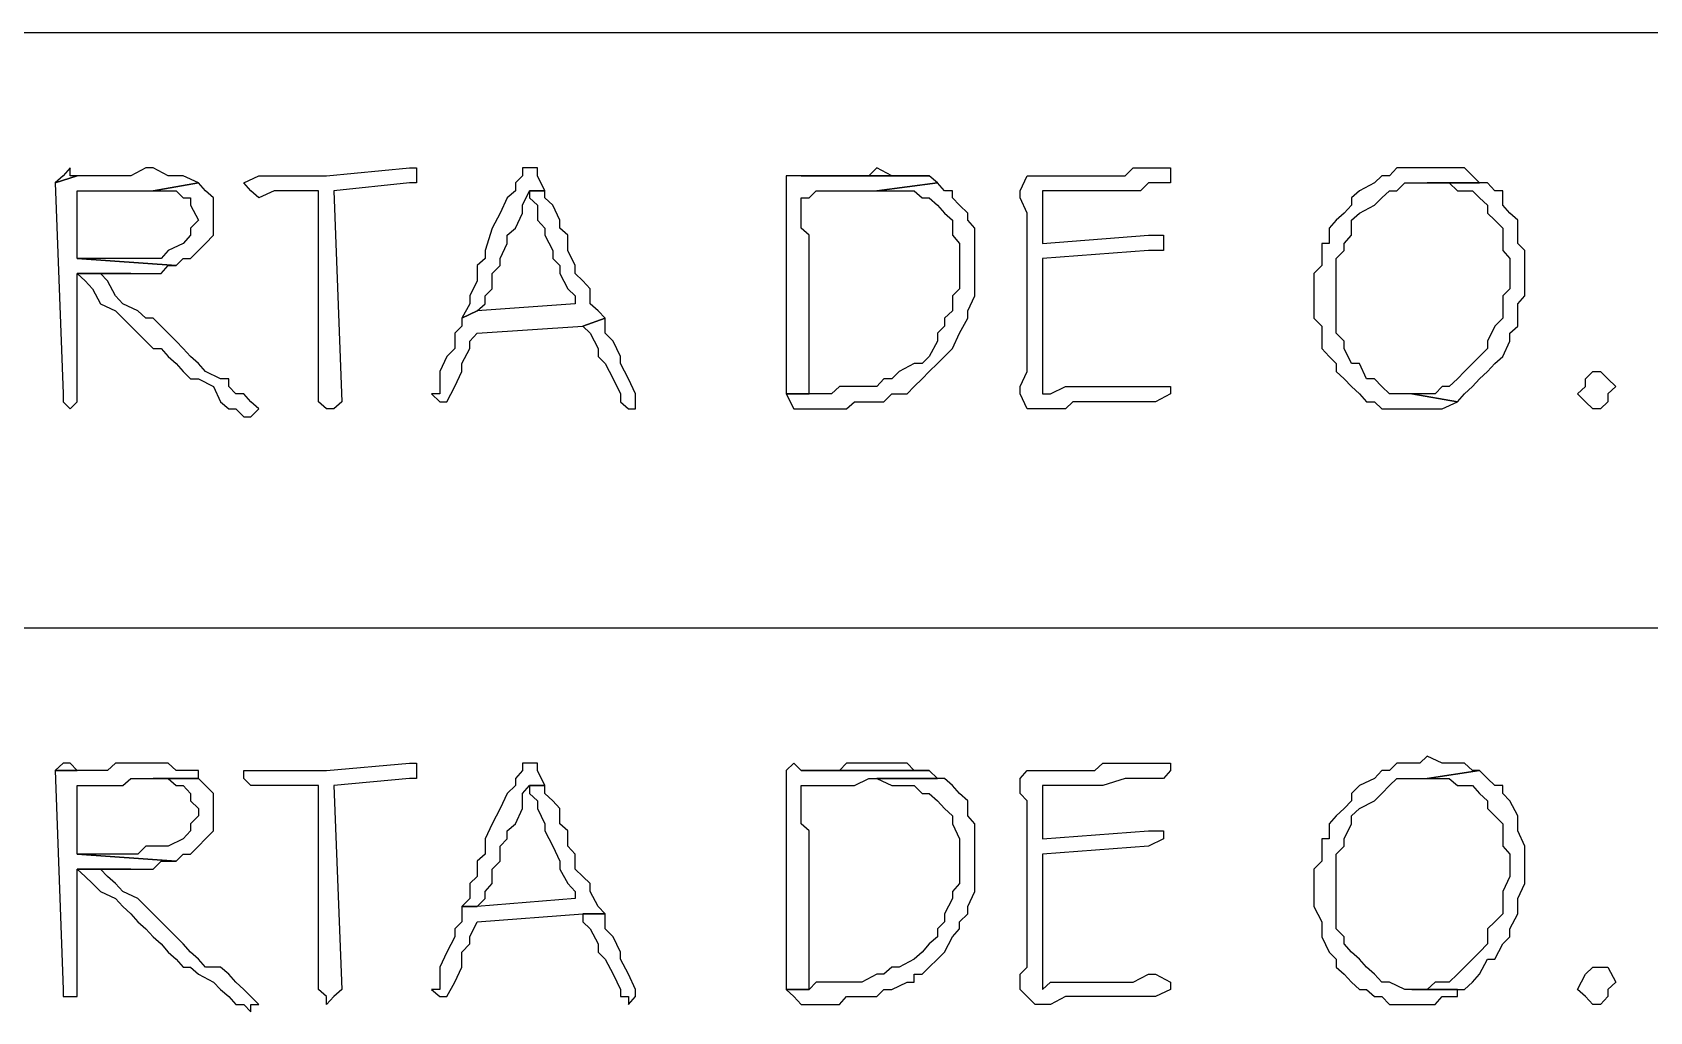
# Model space of a CAD drawing. Header units: millimetres. Extents: x -518.8 to -461.2, y 3.5 to 44.2.
# Drawn here: x -512.838 to -511.472, y 11.332 to 12.159 of the extents above; entities that cross this region are included whole.
import ezdxf

# ---------------------------------------------------------------- set-up
doc = ezdxf.new("R2010")
doc.units = ezdxf.units.MM
doc.header["$MEASUREMENT"] = 0
doc.layers.add('7', color=7, linetype='Continuous')
doc.layers.add('MYSOLIDS', color=7, linetype='Continuous')

msp = doc.modelspace()

# ---------------------------------------------------------------- linework, layer by layer
at = {"layer": '7'}
for points in [[(-513.9391, 12.1586), (-508.8339, 12.1586)], [(-513.9391, 11.6556), (-508.8339, 11.6556)]]:
    msp.add_lwpolyline(points, dxfattribs=at)
at = {"layer": 'MYSOLIDS'}
for points in [[(-512.7361, 12.0443), (-512.7361, 12.0443), (-512.7421, 12.0443), (-512.7549, 12.0375), (-512.7617, 12.0375), (-512.7677, 12.0375), (-512.7745, 12.0375), (-512.7805, 12.0375), (-512.7933, 12.0375), (-512.8, 12.0375), (-512.8188, 12.0315), (-512.8121, 11.8533), (-512.8121, 11.8466), (-512.806, 11.8406), (-512.8, 11.8466), (-512.8, 11.8533), (-512.8, 11.8533), (-512.8, 11.9548), (-512.7549, 11.9548), (-512.7489, 11.9548), (-512.7361, 11.9548), (-512.7293, 11.9548), (-512.7233, 11.9616), (-512.7166, 11.9616), (-512.8, 11.9676), (-512.8, 12.0248), (-512.8, 12.0248), (-512.7933, 12.0248), (-512.7805, 12.0248), (-512.7745, 12.0248), (-512.7617, 12.0248), (-512.7549, 12.0248), (-512.7489, 12.0248), (-512.7361, 12.0248), (-512.6978, 12.0315), (-512.6978, 12.0315), (-512.7105, 12.0375), (-512.7166, 12.0375), (-512.7233, 12.0375), (-512.7361, 12.0443), (-512.7361, 12.0443)], [(-512.806, 12.0443), (-512.8121, 12.0375), (-512.8188, 12.0315), (-512.8, 12.0375), (-512.806, 12.0375), (-512.806, 12.0443), (-512.806, 12.0443)], [(-512.5196, 12.0443), (-512.5196, 12.0443), (-512.5136, 12.0443), (-512.5136, 12.0443), (-512.5136, 12.0375), (-512.5136, 12.0375), (-512.5136, 12.0315), (-512.5136, 12.0315), (-512.5196, 12.0315), (-512.5196, 12.0315), (-512.5835, 12.0248), (-512.5767, 11.8466), (-512.5835, 11.8406), (-512.5835, 11.8406), (-512.5895, 11.8406), (-512.5895, 11.8406), (-512.5895, 11.8406), (-512.5895, 11.8406), (-512.5963, 11.8466), (-512.5963, 11.8466), (-512.5963, 12.0248), (-512.6023, 12.0248), (-512.6151, 12.0248), (-512.6278, 12.0248), (-512.6339, 12.0248), (-512.6466, 12.0188), (-512.6466, 12.0188), (-512.6466, 12.0188), (-512.6534, 12.0248), (-512.6534, 12.0248), (-512.6594, 12.0315), (-512.6594, 12.0315), (-512.6594, 12.0315), (-512.6594, 12.0315), (-512.6466, 12.0375), (-512.6466, 12.0375), (-512.6406, 12.0375), (-512.6339, 12.0375), (-512.6278, 12.0375), (-512.6151, 12.0375), (-512.609, 12.0375), (-512.5963, 12.0375), (-512.5895, 12.0375), (-512.5196, 12.0443), (-512.5196, 12.0443), (-512.5196, 12.0443)], [(-512.4181, 12.0443), (-512.4181, 12.0443), (-512.4241, 12.0443), (-512.4241, 12.0375), (-512.4301, 12.0315), (-512.4301, 12.0248), (-512.4369, 12.0188), (-512.4429, 12.006), (-512.4496, 11.9932), (-512.4557, 11.9744), (-512.4557, 11.9676), (-512.4624, 11.9616), (-512.4624, 11.9548), (-512.4624, 11.9488), (-512.4684, 11.936), (-512.4684, 11.9293), (-512.4752, 11.9172), (-512.4624, 11.9233), (-512.4557, 11.9293), (-512.4557, 11.936), (-512.4496, 11.9421), (-512.4496, 11.9548), (-512.4429, 11.9616), (-512.4429, 11.9616), (-512.4429, 11.9676), (-512.4369, 11.9804), (-512.4369, 11.9872), (-512.4301, 11.9932), (-512.4241, 12.006), (-512.4241, 12.0127), (-512.4181, 12.0248), (-512.4053, 12.0248), (-512.4113, 12.0375), (-512.4113, 12.0443), (-512.4181, 12.0443), (-512.4181, 12.0443)], [(-512.1948, 12.0375), (-512.2015, 12.0375), (-512.2015, 12.0315), (-512.2015, 12.0248), (-512.2015, 12.0188), (-512.2015, 12.0127), (-512.2015, 12), (-512.2015, 11.9932), (-512.2015, 11.9804), (-512.2015, 11.9744), (-512.2015, 11.9616), (-512.2015, 11.9548), (-512.2015, 11.9421), (-512.2015, 11.936), (-512.2015, 11.9233), (-512.2015, 11.9172), (-512.2015, 11.9105), (-512.2015, 11.8977), (-512.2015, 11.8917), (-512.2015, 11.8789), (-512.2015, 11.8661), (-512.2015, 11.8594), (-512.2015, 11.8533), (-512.182, 11.8533), (-512.182, 11.8661), (-512.182, 11.8721), (-512.182, 11.8849), (-512.182, 11.8849), (-512.182, 11.8977), (-512.182, 11.9045), (-512.182, 11.9172), (-512.182, 11.9172), (-512.182, 11.9293), (-512.182, 11.9421), (-512.182, 11.9488), (-512.182, 11.9548), (-512.182, 11.9676), (-512.182, 11.9744), (-512.182, 11.9872), (-512.1887, 11.9932), (-512.1887, 12.006), (-512.1887, 12.0127), (-512.1887, 12.0188), (-512.182, 12.0188), (-512.176, 12.0248), (-512.1632, 12.0248), (-512.1564, 12.0248), (-512.1504, 12.0248), (-512.1436, 12.0248), (-512.1316, 12.0248), (-512.1248, 12.0248), (-512.0737, 12.0315), (-512.0805, 12.0375), (-512.1887, 12.0375), (-512.1887, 12.0375), (-512.1948, 12.0375), (-512.1948, 12.0375)], [(-512.1248, 12.0443), (-512.1316, 12.0375), (-512.1376, 12.0375), (-512.1504, 12.0375), (-512.1504, 12.0375), (-512.1564, 12.0375), (-512.1632, 12.0375), (-512.176, 12.0375), (-512.1887, 12.0375), (-512.0805, 12.0375), (-512.0933, 12.0375), (-512.0993, 12.0375), (-512.1121, 12.0375), (-512.1248, 12.0443), (-512.1248, 12.0443)], [(-511.985, 11.9804), (-511.8955, 11.9872), (-511.8895, 11.9872), (-511.8827, 11.9872), (-511.8827, 11.9872), (-511.8827, 11.9804), (-511.8827, 11.9804), (-511.8827, 11.9744), (-511.8827, 11.9744), (-511.8955, 11.9744), (-511.8955, 11.9744), (-511.985, 11.9676), (-511.985, 11.9616), (-511.985, 11.9616), (-511.985, 11.9548), (-511.985, 11.9548), (-511.985, 11.9421), (-511.985, 11.936), (-511.985, 11.9233), (-511.985, 11.9172), (-511.985, 11.9105), (-511.985, 11.9045), (-511.985, 11.8977), (-511.985, 11.8849), (-511.985, 11.8789), (-511.985, 11.8661), (-511.985, 11.8594), (-511.985, 11.8533), (-511.9782, 11.8533), (-511.9654, 11.8594), (-511.9594, 11.8594), (-511.9466, 11.8594), (-511.9406, 11.8594), (-511.9339, 11.8594), (-511.9278, 11.8594), (-511.9151, 11.8594), (-511.9083, 11.8594), (-511.8955, 11.8594), (-511.8895, 11.8594), (-511.8895, 11.8594), (-511.8767, 11.8594), (-511.8767, 11.8594), (-511.8767, 11.8533), (-511.8767, 11.8533), (-511.8767, 11.8533), (-511.8895, 11.8466), (-511.8955, 11.8466), (-511.9083, 11.8466), (-511.9151, 11.8466), (-511.9211, 11.8466), (-511.9339, 11.8466), (-511.9406, 11.8466), (-511.9466, 11.8466), (-511.9594, 11.8466), (-511.9654, 11.8406), (-511.9782, 11.8406), (-511.9782, 11.8406), (-511.991, 11.8406), (-511.991, 11.8406), (-511.9978, 11.8406), (-511.9978, 11.8406), (-512.0038, 11.8533), (-512.0038, 11.8533), (-512.0038, 11.8594), (-512.0038, 11.8594), (-511.9978, 11.8721), (-511.9978, 11.8789), (-511.9978, 11.8917), (-511.9978, 11.8977), (-511.9978, 11.9105), (-511.9978, 11.9172), (-511.9978, 11.9293), (-511.9978, 11.936), (-511.9978, 11.9488), (-511.9978, 11.9488), (-511.9978, 11.9616), (-511.9978, 11.9744), (-511.9978, 11.9804), (-511.9978, 11.9932), (-511.9978, 12), (-511.9978, 12.006), (-512.0038, 12.0188), (-512.0038, 12.0248), (-512.0038, 12.0248), (-512.0038, 12.0248), (-511.9978, 12.0375), (-511.9978, 12.0375), (-511.991, 12.0375), (-511.991, 12.0375), (-511.9782, 12.0375), (-511.9722, 12.0375), (-511.9594, 12.0375), (-511.9594, 12.0375), (-511.9527, 12.0375), (-511.9406, 12.0375), (-511.9339, 12.0375), (-511.9278, 12.0375), (-511.9151, 12.0375), (-511.9083, 12.0443), (-511.8955, 12.0443), (-511.8895, 12.0443), (-511.8827, 12.0443), (-511.8827, 12.0443), (-511.8767, 12.0443), (-511.8767, 12.0443), (-511.8767, 12.0375), (-511.8767, 12.0375), (-511.8767, 12.0315), (-511.8827, 12.0315), (-511.8895, 12.0315), (-511.8955, 12.0315), (-511.9023, 12.0248), (-511.9151, 12.0248), (-511.9339, 12.0248), (-511.9406, 12.0248), (-511.9527, 12.0248), (-511.9654, 12.0248), (-511.9722, 12.0248), (-511.9782, 12.0248), (-511.985, 12.0248), (-511.985, 12.0127), (-511.985, 12.006), (-511.985, 12.006), (-511.985, 11.9932), (-511.985, 11.9872), (-511.985, 11.9804), (-511.985, 11.9804), (-511.985, 11.9804), (-511.985, 11.9804)], [(-511.6602, 12.0443), (-511.6662, 12.0443), (-511.673, 12.0443), (-511.6857, 12.0443), (-511.6918, 12.0375), (-511.6985, 12.0375), (-511.7045, 12.0315), (-511.7173, 12.0248), (-511.7241, 12.0188), (-511.7241, 12.0127), (-511.7301, 12.006), (-511.7369, 12), (-511.7429, 11.9932), (-511.7429, 11.9804), (-511.7489, 11.9804), (-511.7489, 11.9744), (-511.7489, 11.9616), (-511.7557, 11.9548), (-511.7557, 11.9421), (-511.7557, 11.936), (-511.7557, 11.9293), (-511.7557, 11.9172), (-511.7489, 11.9105), (-511.7489, 11.9045), (-511.7489, 11.8917), (-511.7429, 11.8849), (-511.7369, 11.8789), (-511.7369, 11.8721), (-511.7301, 11.8661), (-511.7241, 11.8594), (-511.7173, 11.8533), (-511.7113, 11.8466), (-511.7045, 11.8466), (-511.6985, 11.8406), (-511.6918, 11.8406), (-511.679, 11.8406), (-511.673, 11.8406), (-511.6662, 11.8406), (-511.6534, 11.8406), (-511.6474, 11.8406), (-511.6346, 11.8466), (-511.6346, 11.8466), (-511.673, 11.8533), (-511.673, 11.8533), (-511.679, 11.8533), (-511.6918, 11.8533), (-511.6985, 11.8594), (-511.7045, 11.8661), (-511.7113, 11.8661), (-511.7173, 11.8789), (-511.7241, 11.8789), (-511.7301, 11.8917), (-511.7301, 11.8977), (-511.7369, 11.9045), (-511.7369, 11.9172), (-511.7369, 11.9233), (-511.7369, 11.936), (-511.7369, 11.936), (-511.7369, 11.9488), (-511.7369, 11.9548), (-511.7369, 11.9676), (-511.7301, 11.9744), (-511.7301, 11.9804), (-511.7241, 11.9872), (-511.7241, 12), (-511.7173, 12.006), (-511.7173, 12.006), (-511.7045, 12.0127), (-511.6985, 12.0188), (-511.6918, 12.0248), (-511.6857, 12.0248), (-511.679, 12.0315), (-511.6662, 12.0315), (-511.6602, 12.0315), (-511.6158, 12.0315), (-511.6218, 12.0375), (-511.6286, 12.0443), (-511.6346, 12.0443), (-511.6474, 12.0443), (-511.6602, 12.0443), (-511.6602, 12.0443)], [(-512.6978, 12.0315), (-512.7361, 12.0248), (-512.7361, 12.0248), (-512.7233, 12.0248), (-512.7166, 12.0248), (-512.7105, 12.0188), (-512.7045, 12.0188), (-512.7045, 12.0127), (-512.6978, 12), (-512.6978, 12), (-512.7045, 11.9932), (-512.7045, 11.9872), (-512.7105, 11.9804), (-512.7233, 11.9744), (-512.7233, 11.9744), (-512.7293, 11.9676), (-512.7421, 11.9676), (-512.7489, 11.9676), (-512.7549, 11.9676), (-512.7677, 11.9676), (-512.7805, 11.9676), (-512.7872, 11.9676), (-512.8, 11.9676), (-512.7166, 11.9616), (-512.7105, 11.9676), (-512.7045, 11.9676), (-512.6978, 11.9744), (-512.6918, 11.9804), (-512.685, 11.9872), (-512.685, 11.9932), (-512.685, 12), (-512.685, 12.006), (-512.685, 12.0188), (-512.6918, 12.0248), (-512.6978, 12.0315), (-512.6978, 12.0315)], [(-512.4053, 12.0248), (-512.4181, 12.0248), (-512.4181, 12.0188), (-512.4113, 12.0127), (-512.4113, 12), (-512.4053, 11.9932), (-512.4053, 11.9872), (-512.3985, 11.9744), (-512.3985, 11.9676), (-512.3925, 11.9616), (-512.3925, 11.9548), (-512.3857, 11.9421), (-512.3797, 11.936), (-512.3797, 11.9293), (-512.4624, 11.9233), (-512.4752, 11.9172), (-512.4752, 11.9105), (-512.4812, 11.9045), (-512.4812, 11.8917), (-512.488, 11.8849), (-512.488, 11.8849), (-512.494, 11.8721), (-512.494, 11.8594), (-512.494, 11.8533), (-512.5008, 11.8533), (-512.494, 11.8466), (-512.488, 11.8466), (-512.488, 11.8466), (-512.488, 11.8466), (-512.4812, 11.8594), (-512.4752, 11.8721), (-512.4752, 11.8721), (-512.4752, 11.8789), (-512.4684, 11.8917), (-512.4684, 11.8977), (-512.4624, 11.9045), (-512.373, 11.9105), (-512.3542, 11.9172), (-512.3602, 11.9233), (-512.3669, 11.9293), (-512.3669, 11.9421), (-512.373, 11.9488), (-512.3797, 11.9548), (-512.3797, 11.9616), (-512.3857, 11.9744), (-512.3857, 11.9804), (-512.3857, 11.9872), (-512.3925, 11.9932), (-512.3925, 12), (-512.3925, 12), (-512.3985, 12.0127), (-512.4053, 12.0188), (-512.4053, 12.0248), (-512.4053, 12.0248)], [(-512.0737, 12.0315), (-512.1248, 12.0248), (-512.1248, 12.0248), (-512.1121, 12.0248), (-512.0993, 12.0248), (-512.0933, 12.0248), (-512.0865, 12.0188), (-512.0805, 12.0188), (-512.0737, 12.0127), (-512.0737, 12.0127), (-512.0677, 12.006), (-512.0609, 12), (-512.0609, 11.9872), (-512.0549, 11.9804), (-512.0549, 11.9744), (-512.0549, 11.9616), (-512.0549, 11.9548), (-512.0549, 11.9421), (-512.0609, 11.936), (-512.0609, 11.9233), (-512.0677, 11.9172), (-512.0677, 11.9105), (-512.0737, 11.9045), (-512.0737, 11.8977), (-512.0805, 11.8849), (-512.0865, 11.8789), (-512.0933, 11.8789), (-512.106, 11.8721), (-512.1121, 11.8661), (-512.1188, 11.8661), (-512.1248, 11.8594), (-512.1376, 11.8594), (-512.1376, 11.8594), (-512.1436, 11.8594), (-512.1564, 11.8594), (-512.1632, 11.8533), (-512.176, 11.8533), (-512.182, 11.8533), (-512.2015, 11.8533), (-512.2015, 11.8533), (-512.1948, 11.8406), (-512.1948, 11.8406), (-512.1887, 11.8406), (-512.182, 11.8406), (-512.1692, 11.8406), (-512.1564, 11.8406), (-512.1504, 11.8406), (-512.1436, 11.8466), (-512.1316, 11.8466), (-512.1248, 11.8466), (-512.1188, 11.8466), (-512.1121, 11.8533), (-512.0993, 11.8533), (-512.0933, 11.8594), (-512.0933, 11.8594), (-512.0865, 11.8661), (-512.0805, 11.8721), (-512.0737, 11.8789), (-512.0677, 11.8849), (-512.0609, 11.8917), (-512.0549, 11.9045), (-512.0549, 11.9045), (-512.0481, 11.9172), (-512.0481, 11.9233), (-512.0421, 11.936), (-512.0421, 11.9421), (-512.0421, 11.9488), (-512.0421, 11.9616), (-512.0421, 11.9616), (-512.0421, 11.9744), (-512.0421, 11.9804), (-512.0421, 11.9932), (-512.0481, 12), (-512.0481, 12.006), (-512.0549, 12.0127), (-512.0609, 12.0188), (-512.0609, 12.0248), (-512.0677, 12.0248), (-512.0737, 12.0315), (-512.0737, 12.0315)], [(-511.6158, 12.0315), (-511.6602, 12.0315), (-511.6474, 12.0315), (-511.6414, 12.0315), (-511.6346, 12.0248), (-511.6218, 12.0248), (-511.6158, 12.0188), (-511.609, 12.0127), (-511.609, 12.006), (-511.603, 12), (-511.5963, 11.9932), (-511.5963, 11.9872), (-511.5963, 11.9744), (-511.5902, 11.9676), (-511.5902, 11.9548), (-511.5902, 11.9548), (-511.5902, 11.9421), (-511.5963, 11.936), (-511.5963, 11.9293), (-511.5963, 11.9172), (-511.5963, 11.9172), (-511.603, 11.9105), (-511.609, 11.8977), (-511.609, 11.8917), (-511.6158, 11.8849), (-511.6218, 11.8789), (-511.6286, 11.8721), (-511.6346, 11.8661), (-511.6414, 11.8594), (-511.6474, 11.8594), (-511.6534, 11.8533), (-511.6602, 11.8533), (-511.673, 11.8533), (-511.6346, 11.8466), (-511.6286, 11.8533), (-511.6218, 11.8594), (-511.6158, 11.8661), (-511.609, 11.8721), (-511.603, 11.8789), (-511.5963, 11.8849), (-511.5902, 11.8977), (-511.5902, 11.9045), (-511.5835, 11.9105), (-511.5835, 11.9233), (-511.5835, 11.9293), (-511.5775, 11.936), (-511.5775, 11.9488), (-511.5775, 11.9548), (-511.5775, 11.9616), (-511.5775, 11.9744), (-511.5835, 11.9804), (-511.5835, 11.9932), (-511.5835, 12), (-511.5902, 12.006), (-511.5963, 12.0127), (-511.5963, 12.0248), (-511.603, 12.0248), (-511.609, 12.0315), (-511.6158, 12.0315), (-511.6158, 12.0315)], [(-512.7549, 11.9548), (-512.8, 11.9548), (-512.7933, 11.9488), (-512.7872, 11.9421), (-512.7805, 11.9293), (-512.7677, 11.9233), (-512.7617, 11.9172), (-512.7549, 11.9105), (-512.7489, 11.9045), (-512.7421, 11.8977), (-512.7361, 11.8917), (-512.7293, 11.8917), (-512.7233, 11.8849), (-512.7166, 11.8789), (-512.7105, 11.8721), (-512.7045, 11.8661), (-512.6978, 11.8661), (-512.685, 11.8594), (-512.679, 11.8466), (-512.6722, 11.8406), (-512.6662, 11.8406), (-512.6594, 11.8338), (-512.6534, 11.8338), (-512.6534, 11.8338), (-512.6466, 11.8406), (-512.6466, 11.8406), (-512.6534, 11.8466), (-512.6594, 11.8533), (-512.6662, 11.8533), (-512.6722, 11.8594), (-512.6722, 11.8661), (-512.679, 11.8661), (-512.6918, 11.8721), (-512.6978, 11.8789), (-512.7045, 11.8849), (-512.7105, 11.8917), (-512.7166, 11.8977), (-512.7233, 11.9045), (-512.7293, 11.9105), (-512.7361, 11.9172), (-512.7421, 11.9172), (-512.7489, 11.9233), (-512.7617, 11.9293), (-512.7677, 11.936), (-512.7745, 11.9488), (-512.7805, 11.9548), (-512.7805, 11.9548), (-512.7677, 11.9548), (-512.7549, 11.9548), (-512.7549, 11.9548)], [(-512.3542, 11.9172), (-512.373, 11.9105), (-512.373, 11.9105), (-512.3669, 11.9045), (-512.3602, 11.8917), (-512.3602, 11.8849), (-512.3542, 11.8789), (-512.3474, 11.8661), (-512.3414, 11.8533), (-512.3414, 11.8466), (-512.3346, 11.8406), (-512.3346, 11.8406), (-512.3286, 11.8406), (-512.3286, 11.8466), (-512.3286, 11.8533), (-512.3346, 11.8661), (-512.3414, 11.8789), (-512.3414, 11.8849), (-512.3474, 11.8977), (-512.3542, 11.9045), (-512.3542, 11.9172), (-512.3542, 11.9172)], [(-511.5203, 11.8406), (-511.5263, 11.8466), (-511.5263, 11.8466), (-511.5331, 11.8533), (-511.5331, 11.8533), (-511.5263, 11.8594), (-511.5263, 11.8661), (-511.5203, 11.8721), (-511.5136, 11.8721), (-511.5075, 11.8661), (-511.5075, 11.8661), (-511.5008, 11.8594), (-511.5008, 11.8594), (-511.5075, 11.8533), (-511.5075, 11.8466), (-511.5136, 11.8406), (-511.5203, 11.8406), (-511.5203, 11.8406), (-511.5203, 11.8406), (-511.5203, 11.8406)], [(-512.7361, 11.5413), (-512.7361, 11.5413), (-512.7421, 11.5413), (-512.7549, 11.5413), (-512.7617, 11.5413), (-512.7677, 11.5413), (-512.7745, 11.5353), (-512.7805, 11.5353), (-512.7933, 11.5353), (-512.8, 11.5353), (-512.8188, 11.5353), (-512.8121, 11.3503), (-512.8121, 11.3443), (-512.806, 11.3443), (-512.8, 11.3443), (-512.8, 11.3503), (-512.8, 11.3503), (-512.8, 11.4518), (-512.7549, 11.4518), (-512.7489, 11.4518), (-512.7361, 11.4518), (-512.7293, 11.4586), (-512.7233, 11.4586), (-512.7166, 11.4586), (-512.8, 11.4646), (-512.8, 11.5225), (-512.8, 11.5225), (-512.7933, 11.5225), (-512.7805, 11.5225), (-512.7745, 11.5225), (-512.7617, 11.5225), (-512.7549, 11.5285), (-512.7489, 11.5285), (-512.7361, 11.5285), (-512.6978, 11.5285), (-512.6978, 11.5353), (-512.7105, 11.5353), (-512.7166, 11.5353), (-512.7233, 11.5413), (-512.7361, 11.5413), (-512.7361, 11.5413)], [(-512.806, 11.5413), (-512.8121, 11.5413), (-512.8188, 11.5353), (-512.8, 11.5353), (-512.806, 11.5413), (-512.806, 11.5413), (-512.806, 11.5413)], [(-512.5196, 11.5413), (-512.5196, 11.5413), (-512.5136, 11.5413), (-512.5136, 11.5413), (-512.5136, 11.5353), (-512.5136, 11.5353), (-512.5136, 11.5285), (-512.5136, 11.5285), (-512.5196, 11.5285), (-512.5196, 11.5285), (-512.5835, 11.5225), (-512.5767, 11.3503), (-512.5835, 11.3443), (-512.5835, 11.3443), (-512.5895, 11.3375), (-512.5895, 11.3375), (-512.5895, 11.3443), (-512.5895, 11.3443), (-512.5963, 11.3503), (-512.5963, 11.3503), (-512.5963, 11.5225), (-512.6023, 11.5225), (-512.6151, 11.5225), (-512.6278, 11.5225), (-512.6339, 11.5225), (-512.6466, 11.5225), (-512.6466, 11.5225), (-512.6466, 11.5225), (-512.6534, 11.5225), (-512.6534, 11.5225), (-512.6594, 11.5285), (-512.6594, 11.5285), (-512.6594, 11.5353), (-512.6594, 11.5353), (-512.6466, 11.5353), (-512.6466, 11.5353), (-512.6406, 11.5353), (-512.6339, 11.5353), (-512.6278, 11.5353), (-512.6151, 11.5353), (-512.609, 11.5353), (-512.5963, 11.5353), (-512.5895, 11.5353), (-512.5196, 11.5413), (-512.5196, 11.5413), (-512.5196, 11.5413)], [(-512.4181, 11.5413), (-512.4181, 11.5413), (-512.4241, 11.5413), (-512.4241, 11.5353), (-512.4301, 11.5285), (-512.4301, 11.5225), (-512.4369, 11.5157), (-512.4429, 11.503), (-512.4496, 11.4902), (-512.4557, 11.4774), (-512.4557, 11.4646), (-512.4624, 11.4586), (-512.4624, 11.4586), (-512.4624, 11.4458), (-512.4684, 11.4398), (-512.4684, 11.427), (-512.4752, 11.4203), (-512.4624, 11.4203), (-512.4557, 11.427), (-512.4557, 11.433), (-512.4496, 11.4398), (-512.4496, 11.4518), (-512.4429, 11.4586), (-512.4429, 11.4646), (-512.4429, 11.4714), (-512.4369, 11.4774), (-512.4369, 11.4842), (-512.4301, 11.4902), (-512.4241, 11.503), (-512.4241, 11.5157), (-512.4181, 11.5225), (-512.4053, 11.5225), (-512.4113, 11.5353), (-512.4113, 11.5413), (-512.4181, 11.5413), (-512.4181, 11.5413)], [(-512.1948, 11.5413), (-512.2015, 11.5353), (-512.2015, 11.5285), (-512.2015, 11.5225), (-512.2015, 11.5157), (-512.2015, 11.5097), (-512.2015, 11.503), (-512.2015, 11.4902), (-512.2015, 11.4842), (-512.2015, 11.4714), (-512.2015, 11.4646), (-512.2015, 11.4518), (-512.2015, 11.4458), (-512.2015, 11.433), (-512.2015, 11.427), (-512.2015, 11.4142), (-512.2015, 11.4075), (-512.2015, 11.3947), (-512.2015, 11.3887), (-512.2015, 11.3759), (-512.2015, 11.3691), (-512.2015, 11.3563), (-512.2015, 11.3503), (-512.182, 11.3503), (-512.182, 11.3631), (-512.182, 11.3691), (-512.182, 11.3819), (-512.182, 11.3887), (-512.182, 11.3947), (-512.182, 11.4015), (-512.182, 11.4142), (-512.182, 11.4203), (-512.182, 11.427), (-512.182, 11.4398), (-512.182, 11.4458), (-512.182, 11.4586), (-512.182, 11.4646), (-512.182, 11.4714), (-512.182, 11.4842), (-512.1887, 11.4902), (-512.1887, 11.503), (-512.1887, 11.5097), (-512.1887, 11.5225), (-512.182, 11.5225), (-512.176, 11.5225), (-512.1632, 11.5225), (-512.1564, 11.5225), (-512.1504, 11.5225), (-512.1436, 11.5225), (-512.1316, 11.5285), (-512.1248, 11.5285), (-512.0737, 11.5285), (-512.0805, 11.5353), (-512.1887, 11.5353), (-512.1887, 11.5353), (-512.1948, 11.5413), (-512.1948, 11.5413)], [(-512.1248, 11.5413), (-512.1316, 11.5413), (-512.1376, 11.5413), (-512.1504, 11.5413), (-512.1504, 11.5413), (-512.1564, 11.5353), (-512.1632, 11.5353), (-512.176, 11.5353), (-512.1887, 11.5353), (-512.0805, 11.5353), (-512.0933, 11.5353), (-512.0993, 11.5413), (-512.1121, 11.5413), (-512.1248, 11.5413), (-512.1248, 11.5413)], [(-511.985, 11.4774), (-511.8955, 11.4842), (-511.8895, 11.4842), (-511.8827, 11.4842), (-511.8827, 11.4842), (-511.8827, 11.4774), (-511.8827, 11.4774), (-511.8827, 11.4774), (-511.8827, 11.4774), (-511.8955, 11.4714), (-511.8955, 11.4714), (-511.985, 11.4646), (-511.985, 11.4586), (-511.985, 11.4586), (-511.985, 11.4518), (-511.985, 11.4518), (-511.985, 11.4458), (-511.985, 11.433), (-511.985, 11.427), (-511.985, 11.4142), (-511.985, 11.4142), (-511.985, 11.4015), (-511.985, 11.3947), (-511.985, 11.3887), (-511.985, 11.3759), (-511.985, 11.3631), (-511.985, 11.3563), (-511.985, 11.3503), (-511.9782, 11.3563), (-511.9654, 11.3563), (-511.9594, 11.3563), (-511.9466, 11.3563), (-511.9406, 11.3563), (-511.9339, 11.3563), (-511.9278, 11.3563), (-511.9151, 11.3563), (-511.9083, 11.3563), (-511.8955, 11.3631), (-511.8895, 11.3631), (-511.8895, 11.3631), (-511.8767, 11.3563), (-511.8767, 11.3563), (-511.8767, 11.3503), (-511.8767, 11.3503), (-511.8767, 11.3503), (-511.8895, 11.3443), (-511.8955, 11.3443), (-511.9083, 11.3443), (-511.9151, 11.3443), (-511.9211, 11.3443), (-511.9339, 11.3443), (-511.9406, 11.3443), (-511.9466, 11.3443), (-511.9594, 11.3443), (-511.9654, 11.3443), (-511.9782, 11.3375), (-511.9782, 11.3375), (-511.991, 11.3375), (-511.991, 11.3375), (-511.9978, 11.3443), (-511.9978, 11.3443), (-512.0038, 11.3503), (-512.0038, 11.3503), (-512.0038, 11.3563), (-512.0038, 11.3631), (-511.9978, 11.3691), (-511.9978, 11.3819), (-511.9978, 11.3887), (-511.9978, 11.4015), (-511.9978, 11.4075), (-511.9978, 11.4203), (-511.9978, 11.427), (-511.9978, 11.4398), (-511.9978, 11.4458), (-511.9978, 11.4518), (-511.9978, 11.4586), (-511.9978, 11.4714), (-511.9978, 11.4774), (-511.9978, 11.4902), (-511.9978, 11.4969), (-511.9978, 11.5097), (-512.0038, 11.5157), (-512.0038, 11.5225), (-512.0038, 11.5285), (-512.0038, 11.5285), (-511.9978, 11.5353), (-511.9978, 11.5353), (-511.991, 11.5353), (-511.991, 11.5353), (-511.9782, 11.5353), (-511.9722, 11.5353), (-511.9594, 11.5353), (-511.9594, 11.5353), (-511.9527, 11.5353), (-511.9406, 11.5353), (-511.9339, 11.5413), (-511.9278, 11.5413), (-511.9151, 11.5413), (-511.9083, 11.5413), (-511.8955, 11.5413), (-511.8895, 11.5413), (-511.8827, 11.5413), (-511.8827, 11.5413), (-511.8767, 11.5413), (-511.8767, 11.5413), (-511.8767, 11.5353), (-511.8767, 11.5353), (-511.8767, 11.5353), (-511.8827, 11.5285), (-511.8895, 11.5285), (-511.8955, 11.5285), (-511.9023, 11.5285), (-511.9151, 11.5285), (-511.9339, 11.5225), (-511.9406, 11.5225), (-511.9527, 11.5225), (-511.9654, 11.5225), (-511.9722, 11.5225), (-511.9782, 11.5225), (-511.985, 11.5225), (-511.985, 11.5157), (-511.985, 11.503), (-511.985, 11.503), (-511.985, 11.4902), (-511.985, 11.4842), (-511.985, 11.4774), (-511.985, 11.4774), (-511.985, 11.4774), (-511.985, 11.4774)], [(-511.6602, 11.5473), (-511.6662, 11.5413), (-511.673, 11.5413), (-511.6857, 11.5413), (-511.6918, 11.5353), (-511.6985, 11.5353), (-511.7045, 11.5285), (-511.7173, 11.5225), (-511.7241, 11.5157), (-511.7241, 11.5097), (-511.7301, 11.503), (-511.7369, 11.4969), (-511.7429, 11.4902), (-511.7429, 11.4774), (-511.7489, 11.4774), (-511.7489, 11.4714), (-511.7489, 11.4586), (-511.7557, 11.4518), (-511.7557, 11.4398), (-511.7557, 11.433), (-511.7557, 11.427), (-511.7557, 11.4203), (-511.7489, 11.4075), (-511.7489, 11.4015), (-511.7489, 11.3947), (-511.7429, 11.3819), (-511.7369, 11.3759), (-511.7369, 11.3691), (-511.7301, 11.3631), (-511.7241, 11.3563), (-511.7173, 11.3503), (-511.7113, 11.3503), (-511.7045, 11.3443), (-511.6985, 11.3443), (-511.6918, 11.3375), (-511.679, 11.3375), (-511.673, 11.3375), (-511.6662, 11.3375), (-511.6534, 11.3375), (-511.6474, 11.3443), (-511.6346, 11.3443), (-511.6346, 11.3503), (-511.673, 11.3503), (-511.673, 11.3503), (-511.679, 11.3503), (-511.6918, 11.3563), (-511.6985, 11.3563), (-511.7045, 11.3631), (-511.7113, 11.3691), (-511.7173, 11.3759), (-511.7241, 11.3819), (-511.7301, 11.3887), (-511.7301, 11.3947), (-511.7369, 11.4015), (-511.7369, 11.4142), (-511.7369, 11.4203), (-511.7369, 11.433), (-511.7369, 11.433), (-511.7369, 11.4458), (-511.7369, 11.4518), (-511.7369, 11.4646), (-511.7301, 11.4714), (-511.7301, 11.4774), (-511.7241, 11.4902), (-511.7241, 11.4969), (-511.7173, 11.503), (-511.7173, 11.503), (-511.7045, 11.5097), (-511.6985, 11.5157), (-511.6918, 11.5225), (-511.6857, 11.5285), (-511.679, 11.5285), (-511.6662, 11.5285), (-511.6602, 11.5285), (-511.6158, 11.5353), (-511.6218, 11.5353), (-511.6286, 11.5413), (-511.6346, 11.5413), (-511.6474, 11.5413), (-511.6602, 11.5473), (-511.6602, 11.5473)], [(-512.6978, 11.5285), (-512.7361, 11.5285), (-512.7361, 11.5285), (-512.7233, 11.5285), (-512.7166, 11.5225), (-512.7105, 11.5225), (-512.7045, 11.5157), (-512.7045, 11.5097), (-512.6978, 11.503), (-512.6978, 11.4969), (-512.7045, 11.4902), (-512.7045, 11.4842), (-512.7105, 11.4774), (-512.7233, 11.4714), (-512.7233, 11.4714), (-512.7293, 11.4714), (-512.7421, 11.4714), (-512.7489, 11.4646), (-512.7549, 11.4646), (-512.7677, 11.4646), (-512.7805, 11.4646), (-512.7872, 11.4646), (-512.8, 11.4646), (-512.7166, 11.4586), (-512.7105, 11.4646), (-512.7045, 11.4646), (-512.6978, 11.4714), (-512.6918, 11.4774), (-512.685, 11.4842), (-512.685, 11.4902), (-512.685, 11.503), (-512.685, 11.5097), (-512.685, 11.5157), (-512.6918, 11.5225), (-512.6978, 11.5285), (-512.6978, 11.5285)], [(-512.0737, 11.5285), (-512.1248, 11.5285), (-512.1248, 11.5285), (-512.1121, 11.5225), (-512.0993, 11.5225), (-512.0933, 11.5225), (-512.0865, 11.5157), (-512.0805, 11.5157), (-512.0737, 11.5097), (-512.0737, 11.5097), (-512.0677, 11.503), (-512.0609, 11.4969), (-512.0609, 11.4902), (-512.0549, 11.4774), (-512.0549, 11.4714), (-512.0549, 11.4586), (-512.0549, 11.4518), (-512.0549, 11.4398), (-512.0609, 11.433), (-512.0609, 11.427), (-512.0677, 11.4142), (-512.0677, 11.4075), (-512.0737, 11.4015), (-512.0737, 11.3947), (-512.0805, 11.3887), (-512.0865, 11.3819), (-512.0933, 11.3759), (-512.106, 11.3691), (-512.1121, 11.3691), (-512.1188, 11.3631), (-512.1248, 11.3631), (-512.1376, 11.3563), (-512.1376, 11.3563), (-512.1436, 11.3563), (-512.1564, 11.3563), (-512.1632, 11.3563), (-512.176, 11.3563), (-512.182, 11.3503), (-512.2015, 11.3503), (-512.2015, 11.3503), (-512.1948, 11.3443), (-512.1948, 11.3443), (-512.1887, 11.3375), (-512.182, 11.3375), (-512.1692, 11.3375), (-512.1564, 11.3375), (-512.1504, 11.3443), (-512.1436, 11.3443), (-512.1316, 11.3443), (-512.1248, 11.3443), (-512.1188, 11.3503), (-512.1121, 11.3503), (-512.0993, 11.3563), (-512.0933, 11.3563), (-512.0933, 11.3631), (-512.0865, 11.3631), (-512.0805, 11.3691), (-512.0737, 11.3759), (-512.0677, 11.3819), (-512.0609, 11.3947), (-512.0549, 11.4015), (-512.0549, 11.4075), (-512.0481, 11.4142), (-512.0481, 11.4203), (-512.0421, 11.433), (-512.0421, 11.4398), (-512.0421, 11.4518), (-512.0421, 11.4586), (-512.0421, 11.4586), (-512.0421, 11.4714), (-512.0421, 11.4842), (-512.0421, 11.4902), (-512.0481, 11.4969), (-512.0481, 11.5097), (-512.0549, 11.5157), (-512.0609, 11.5225), (-512.0609, 11.5225), (-512.0677, 11.5285), (-512.0737, 11.5285), (-512.0737, 11.5285)], [(-511.6158, 11.5353), (-511.6602, 11.5285), (-511.6474, 11.5285), (-511.6414, 11.5285), (-511.6346, 11.5225), (-511.6218, 11.5225), (-511.6158, 11.5157), (-511.609, 11.5097), (-511.609, 11.503), (-511.603, 11.4969), (-511.5963, 11.4902), (-511.5963, 11.4842), (-511.5963, 11.4714), (-511.5902, 11.4646), (-511.5902, 11.4518), (-511.5902, 11.4518), (-511.5902, 11.4458), (-511.5963, 11.433), (-511.5963, 11.427), (-511.5963, 11.4142), (-511.5963, 11.4142), (-511.603, 11.4075), (-511.609, 11.4015), (-511.609, 11.3887), (-511.6158, 11.3819), (-511.6218, 11.3759), (-511.6286, 11.3691), (-511.6346, 11.3631), (-511.6414, 11.3563), (-511.6474, 11.3563), (-511.6534, 11.3563), (-511.6602, 11.3503), (-511.673, 11.3503), (-511.6346, 11.3503), (-511.6286, 11.3503), (-511.6218, 11.3563), (-511.6158, 11.3631), (-511.609, 11.3759), (-511.603, 11.3759), (-511.5963, 11.3887), (-511.5902, 11.3947), (-511.5902, 11.4015), (-511.5835, 11.4142), (-511.5835, 11.4203), (-511.5835, 11.427), (-511.5775, 11.4398), (-511.5775, 11.4458), (-511.5775, 11.4586), (-511.5775, 11.4646), (-511.5775, 11.4714), (-511.5835, 11.4842), (-511.5835, 11.4902), (-511.5835, 11.4969), (-511.5902, 11.5097), (-511.5963, 11.5157), (-511.5963, 11.5225), (-511.603, 11.5225), (-511.609, 11.5285), (-511.6158, 11.5353), (-511.6158, 11.5353)], [(-512.4053, 11.5225), (-512.4181, 11.5225), (-512.4181, 11.5157), (-512.4113, 11.5097), (-512.4113, 11.503), (-512.4053, 11.4902), (-512.4053, 11.4842), (-512.3985, 11.4714), (-512.3985, 11.4714), (-512.3925, 11.4586), (-512.3925, 11.4518), (-512.3857, 11.4398), (-512.3797, 11.433), (-512.3797, 11.427), (-512.4624, 11.4203), (-512.4752, 11.4203), (-512.4752, 11.4075), (-512.4812, 11.4015), (-512.4812, 11.3947), (-512.488, 11.3819), (-512.488, 11.3819), (-512.494, 11.3691), (-512.494, 11.3631), (-512.494, 11.3503), (-512.5008, 11.3503), (-512.494, 11.3443), (-512.488, 11.3443), (-512.488, 11.3443), (-512.488, 11.3443), (-512.4812, 11.3563), (-512.4752, 11.3691), (-512.4752, 11.3691), (-512.4752, 11.3819), (-512.4684, 11.3887), (-512.4684, 11.3947), (-512.4624, 11.4075), (-512.373, 11.4142), (-512.3542, 11.4142), (-512.3602, 11.4203), (-512.3669, 11.433), (-512.3669, 11.4398), (-512.373, 11.4458), (-512.3797, 11.4518), (-512.3797, 11.4646), (-512.3857, 11.4714), (-512.3857, 11.4774), (-512.3857, 11.4842), (-512.3925, 11.4902), (-512.3925, 11.4969), (-512.3925, 11.503), (-512.3985, 11.5097), (-512.4053, 11.5157), (-512.4053, 11.5225), (-512.4053, 11.5225)], [(-512.7549, 11.4518), (-512.8, 11.4518), (-512.7933, 11.4458), (-512.7872, 11.4398), (-512.7805, 11.433), (-512.7677, 11.427), (-512.7617, 11.4203), (-512.7549, 11.4142), (-512.7489, 11.4075), (-512.7421, 11.4015), (-512.7361, 11.3947), (-512.7293, 11.3887), (-512.7233, 11.3819), (-512.7166, 11.3759), (-512.7105, 11.3691), (-512.7045, 11.3691), (-512.6978, 11.3631), (-512.685, 11.3563), (-512.679, 11.3503), (-512.6722, 11.3443), (-512.6662, 11.3375), (-512.6594, 11.3375), (-512.6534, 11.3315), (-512.6534, 11.3375), (-512.6466, 11.3375), (-512.6466, 11.3375), (-512.6534, 11.3443), (-512.6594, 11.3503), (-512.6662, 11.3563), (-512.6722, 11.3631), (-512.6722, 11.3631), (-512.679, 11.3691), (-512.6918, 11.3691), (-512.6978, 11.3759), (-512.7045, 11.3819), (-512.7105, 11.3887), (-512.7166, 11.3947), (-512.7233, 11.4015), (-512.7293, 11.4075), (-512.7361, 11.4142), (-512.7421, 11.4203), (-512.7489, 11.427), (-512.7617, 11.433), (-512.7677, 11.4398), (-512.7745, 11.4458), (-512.7805, 11.4518), (-512.7805, 11.4518), (-512.7677, 11.4518), (-512.7549, 11.4518), (-512.7549, 11.4518)], [(-512.3542, 11.4142), (-512.373, 11.4142), (-512.373, 11.4075), (-512.3669, 11.4015), (-512.3602, 11.3887), (-512.3602, 11.3819), (-512.3542, 11.3759), (-512.3474, 11.3631), (-512.3414, 11.3503), (-512.3414, 11.3443), (-512.3346, 11.3443), (-512.3346, 11.3375), (-512.3286, 11.3443), (-512.3286, 11.3443), (-512.3286, 11.3503), (-512.3346, 11.3631), (-512.3414, 11.3759), (-512.3414, 11.3819), (-512.3474, 11.3947), (-512.3542, 11.4015), (-512.3542, 11.4142), (-512.3542, 11.4142)], [(-511.5203, 11.3375), (-511.5263, 11.3443), (-511.5263, 11.3443), (-511.5331, 11.3503), (-511.5331, 11.3503), (-511.5263, 11.3631), (-511.5263, 11.3631), (-511.5203, 11.3691), (-511.5136, 11.3691), (-511.5075, 11.3691), (-511.5075, 11.3691), (-511.5008, 11.3563), (-511.5008, 11.3563), (-511.5075, 11.3503), (-511.5075, 11.3443), (-511.5136, 11.3375), (-511.5203, 11.3375), (-511.5203, 11.3375), (-511.5203, 11.3375), (-511.5203, 11.3375)]]:
    msp.add_lwpolyline(points, dxfattribs=at)

doc.saveas('drawing.dxf')
